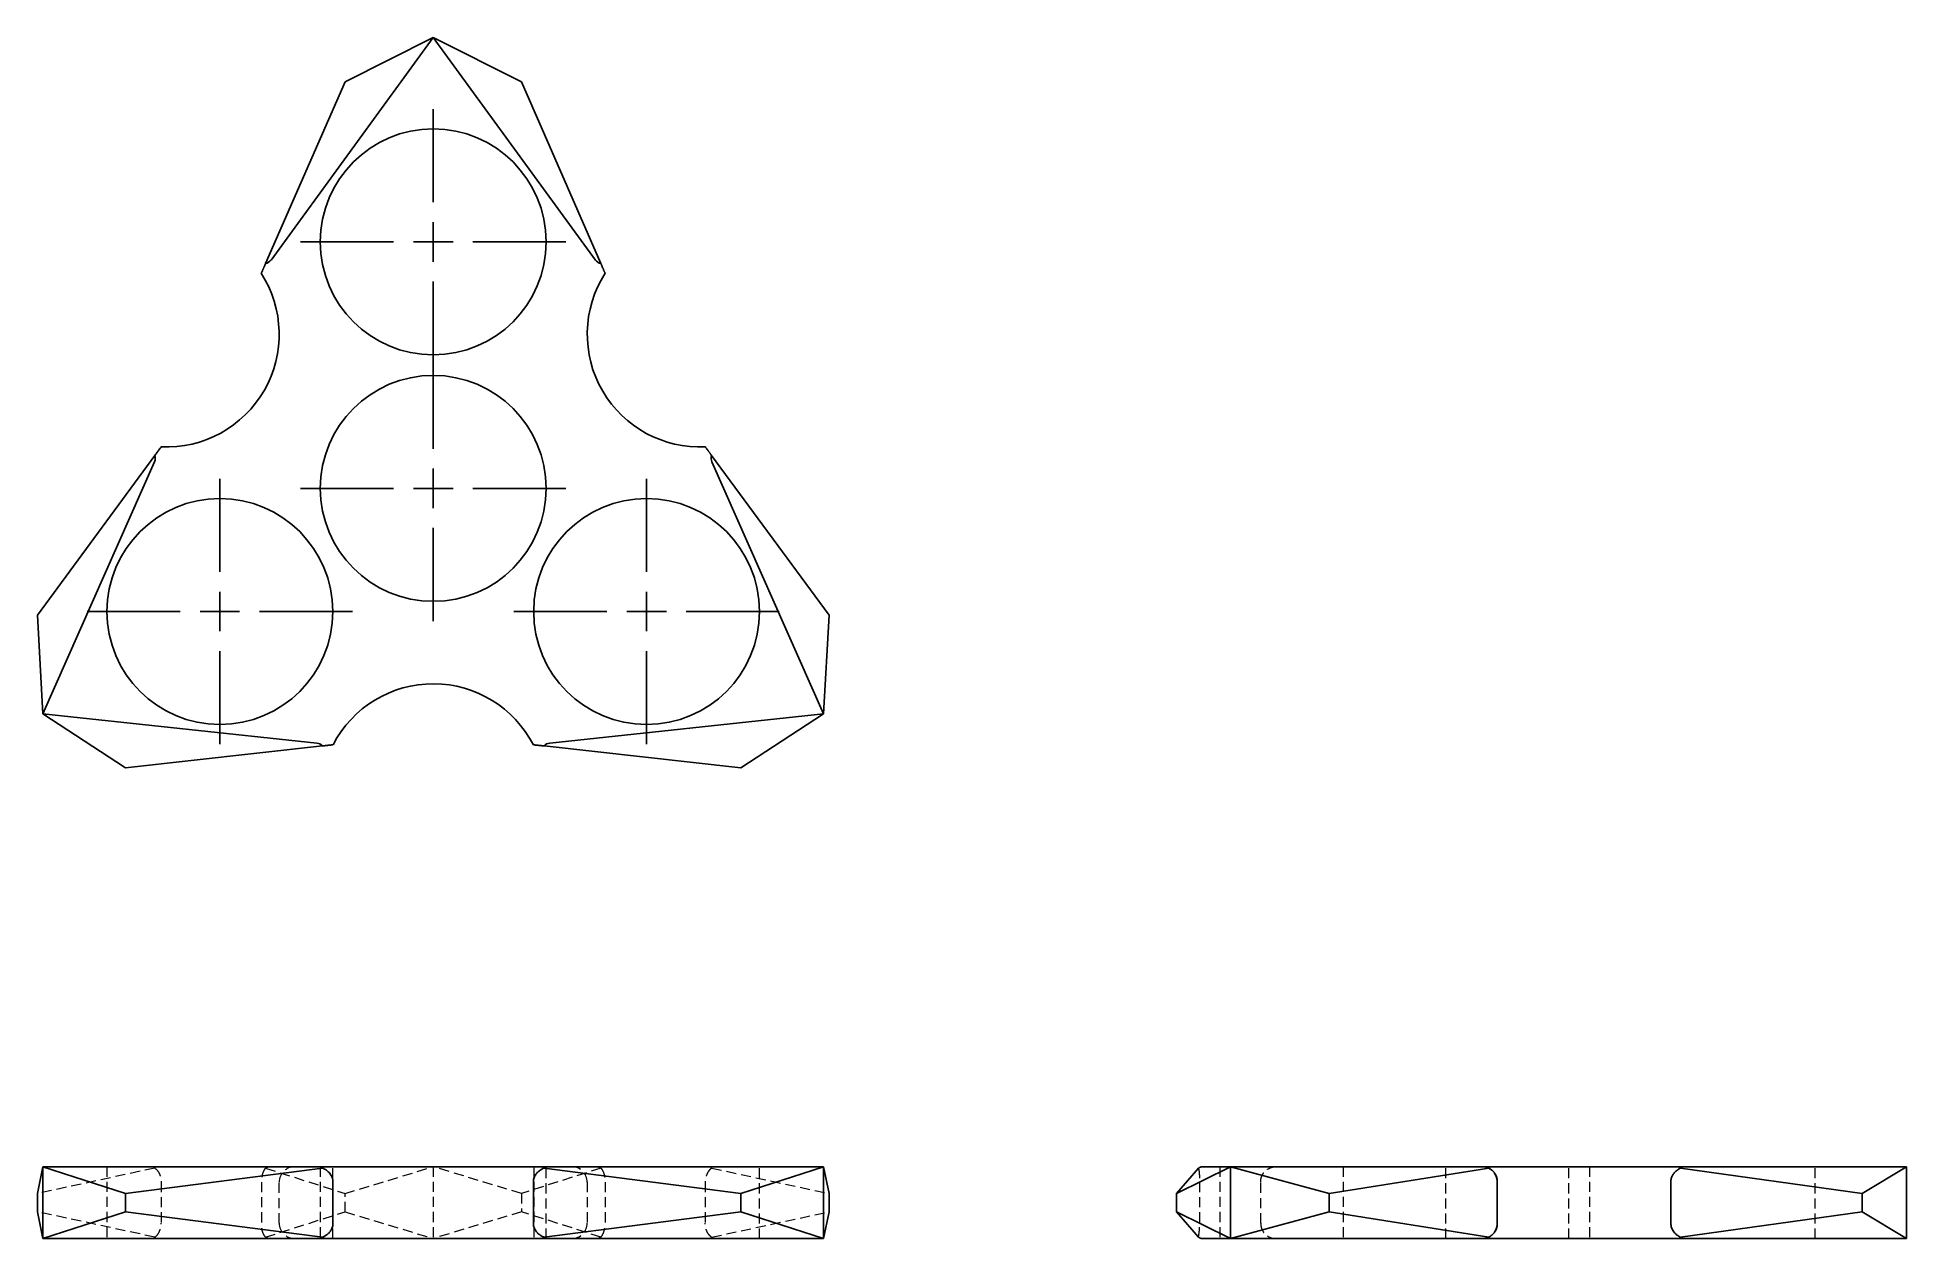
# Model space of a CAD drawing. Header units: millimetres. Extents: x 33 to 269, y 52 to 204.
import ezdxf

# ---------------------------------------------------------------- set-up
doc = ezdxf.new("R2010")
doc.units = ezdxf.units.MM
doc.linetypes.add('HIDDEN', pattern=[1.905, 1.27, -0.635])
doc.layers.add('10', color=7, linetype='Continuous')

# ---------------------------------------------------------------- blocks, each defined once
blk = doc.blocks.new('SW_CENTERMARKSYMBOL_0')
at = {"layer": '10', "color": 0}
for p, q in [((0, 5), (0, 16.76)), ((0, 0), (0, 2.5)), ((-5, 0), (-16.76, 0)), ((0, 0), (-2.5, 0)), ((0, 0), (0, -2.5)), ((0, 0), (2.5, 0)), ((5, 0), (16.76, 0)), ((0, -5), (0, -16.76))]:
    blk.add_line(p, q, dxfattribs=at)
blk = doc.blocks.new('SW_CENTERMARKSYMBOL_1')
at = {"layer": '10', "color": 0}
for p, q in [((0, 5), (0, 16.76)), ((0, 0), (0, 2.5)), ((-5, 0), (-16.76, 0)), ((0, 0), (-2.5, 0)), ((0, 0), (0, -2.5)), ((0, 0), (2.5, 0)), ((5, 0), (16.76, 0)), ((0, -5), (0, -16.76))]:
    blk.add_line(p, q, dxfattribs=at)
blk = doc.blocks.new('SW_CENTERMARKSYMBOL_2')
at = {"layer": '10', "color": 0}
for p, q in [((0, 5), (0, 16.76)), ((0, 0), (0, 2.5)), ((-5, 0), (-16.76, 0)), ((0, 0), (-2.5, 0)), ((0, 0), (0, -2.5)), ((0, 0), (2.5, 0)), ((5, 0), (16.76, 0)), ((0, -5), (0, -16.76))]:
    blk.add_line(p, q, dxfattribs=at)
blk = doc.blocks.new('SW_CENTERMARKSYMBOL_3')
at = {"layer": '10', "color": 0}
for p, q in [((0, 5), (0, 16.76)), ((0, 0), (0, 2.5)), ((-5, 0), (-16.76, 0)), ((0, 0), (-2.5, 0)), ((0, 0), (0, -2.5)), ((0, 0), (2.5, 0)), ((5, 0), (16.76, 0)), ((0, -5), (0, -16.76))]:
    blk.add_line(p, q, dxfattribs=at)

msp = doc.modelspace()

# ---------------------------------------------------------------- linework, layer by layer
at = {"color": 7, "linetype": 'Continuous', "lineweight": 25}
for p, q in [((83, 204.11), (62.51, 176)), ((71.86, 198.49), (83, 204.11)), ((83, 204.11), (103.49, 176)), ((94.14, 198.49), (83, 204.11)), ((61.83, 175.57), (71.86, 198.49)), ((104.17, 175.57), (94.14, 198.49)), ((47.83, 151.33), (33, 131.18)), ((118.17, 151.33), (133, 131.18)), ((33.7, 118.72), (47.79, 150.52)), ((132.3, 118.72), (118.21, 150.52)), ((33, 131.18), (33.7, 118.72)), ((133, 131.18), (132.3, 118.72)), ((33.7, 118.72), (68.29, 115.03)), ((44.14, 111.89), (33.7, 118.72)), ((132.3, 118.72), (97.71, 115.03)), ((121.86, 111.89), (132.3, 118.72)), ((69, 114.66), (44.14, 111.89)), ((97, 114.66), (121.86, 111.89)), ((33, 58.15), (33.7, 61.54)), ((33.7, 61.54), (33.7, 52.46)), ((44.14, 58.15), (33.7, 61.54)), ((33.7, 61.54), (68.29, 61.54)), ((83.08, 61.54), (68.29, 61.54)), ((83.08, 61.54), (97.71, 61.54)), ((132.3, 61.54), (97.71, 61.54)), ((121.86, 58.15), (132.3, 61.54)), ((132.3, 61.54), (132.3, 52.46)), ((133, 58.15), (132.3, 61.54)), ((176.89, 58.15), (183.72, 61.54)), ((183.72, 61.54), (180.03, 61.54)), ((196.18, 58.15), (183.72, 61.54)), ((183.72, 61.54), (215.52, 61.54)), ((183.72, 61.54), (183.72, 52.46)), ((223.48, 61.54), (215.52, 61.54)), ((223.48, 61.54), (241, 61.54)), ((269.11, 61.54), (241, 61.54)), ((263.49, 58.15), (269.11, 61.54)), ((269.11, 61.54), (269.11, 52.46)), ((69, 61.36), (44.14, 58.15)), ((70.34, 59.59), (70.34, 54.41)), ((95.66, 59.59), (95.66, 54.41)), ((97, 61.36), (121.86, 58.15)), ((179.66, 61.36), (176.89, 58.15)), ((216.33, 61.36), (196.18, 58.15)), ((217.41, 59.59), (217.41, 54.41)), ((239.33, 59.59), (239.33, 54.41)), ((240.57, 61.36), (263.49, 58.15)), ((33, 58.15), (33, 55.85)), ((44.14, 55.85), (44.14, 58.15)), ((121.86, 58.15), (121.86, 55.85)), ((133, 55.85), (133, 58.15)), ((176.89, 58.15), (176.89, 55.85)), ((196.18, 55.85), (196.18, 58.15)), ((263.49, 58.15), (263.49, 55.85)), ((33, 55.85), (33.7, 52.46)), ((44.14, 55.85), (33.7, 52.46)), ((69, 52.64), (44.14, 55.85)), ((97, 52.64), (121.86, 55.85)), ((121.86, 55.85), (132.3, 52.46)), ((133, 55.85), (132.3, 52.46)), ((176.89, 55.85), (183.72, 52.46)), ((179.66, 52.64), (176.89, 55.85)), ((196.18, 55.85), (183.72, 52.46)), ((216.33, 52.64), (196.18, 55.85)), ((240.57, 52.64), (263.49, 55.85)), ((263.49, 55.85), (269.11, 52.46)), ((33.7, 52.46), (68.29, 52.46)), ((83.08, 52.46), (68.29, 52.46)), ((83.08, 52.46), (97.71, 52.46)), ((132.3, 52.46), (97.71, 52.46)), ((183.72, 52.46), (180.03, 52.46)), ((183.72, 52.46), (215.52, 52.46)), ((223.48, 52.46), (215.52, 52.46)), ((223.48, 52.46), (241, 52.46)), ((269.11, 52.46), (241, 52.46))]:
    msp.add_line(p, q, dxfattribs=at)
at = {"color": 7, "linetype": 'HIDDEN', "lineweight": 18}
for p, q in [((41.79, 61.54), (41.79, 52.46)), ((68.74, 61.54), (68.74, 52.46)), ((70.31, 52.46), (70.31, 61.54)), ((71.86, 58.15), (83, 61.54)), ((94.14, 58.15), (83, 61.54)), ((83, 61.54), (83, 52.46)), ((95.69, 61.54), (95.69, 52.46)), ((97.26, 52.46), (97.26, 61.54)), ((124.21, 52.46), (124.21, 61.54)), ((182.36, 61.54), (182.36, 52.46)), ((197.92, 61.54), (197.92, 52.46)), ((210.89, 52.46), (210.89, 61.54)), ((226.45, 52.46), (226.45, 61.54)), ((229.04, 61.54), (229.04, 52.46)), ((257.56, 52.46), (257.56, 61.54)), ((47.83, 61.36), (33, 58.15)), ((48.63, 59.59), (48.63, 54.41)), ((61.29, 59.59), (61.29, 54.41)), ((61.83, 61.36), (71.86, 58.15)), ((63.54, 54.41), (63.54, 59.59)), ((104.17, 61.36), (94.14, 58.15)), ((102.46, 59.59), (102.46, 54.41)), ((104.71, 59.59), (104.71, 54.41)), ((117.37, 59.59), (117.37, 54.41)), ((118.17, 61.36), (133, 58.15)), ((179.81, 59.59), (179.81, 54.41)), ((187.52, 59.59), (187.52, 59.59)), ((187.52, 54.41), (187.52, 59.59)), ((217.4, 59.59), (217.4, 54.41)), ((71.86, 55.85), (71.86, 58.15)), ((94.14, 58.15), (94.14, 55.85)), ((47.83, 52.64), (33, 55.85)), ((61.83, 52.64), (71.86, 55.85)), ((71.86, 55.85), (83, 52.46)), ((94.14, 55.85), (83, 52.46)), ((104.17, 52.64), (94.14, 55.85)), ((118.17, 52.64), (133, 55.85)), ((187.52, 54.41), (187.52, 54.41))]:
    msp.add_line(p, q, dxfattribs=at)
at = {"color": 7, "linetype": 'Continuous', "lineweight": 25}
for centre in [(83, 178.3), (83, 147.18), (56.05, 131.63), (109.95, 131.63)]:
    msp.add_circle(centre, 14.26, dxfattribs=at)
for centre, start, end in [((49.28, 166.64), 330.37, 32.6524), ((116.72, 166.64), 147.3476, 210.27), ((49.29, 166.66), 267.3476, 330.27), ((116.71, 166.66), 210.37, 272.6524), ((83.01, 108.25), 89.73, 152.6524), ((82.99, 108.25), 27.3476, 89.63)]:
    msp.add_arc(centre, 14.26, start, end, dxfattribs=at)
at = {"color": 7, "linetype": 'HIDDEN', "lineweight": 18}
for centre, start, end in [((65.49, 59.59), 90, 180), ((100.51, 59.59), 0, 90), ((215.45, 59.59), 0, 90), ((65.49, 54.41), 180, 270), ((100.51, 54.41), 270, 0), ((215.45, 54.41), 270, 0)]:
    msp.add_arc(centre, 1.94, start, end, dxfattribs=at)
at = {"color": 7, "linetype": 'Continuous', "lineweight": 25}
for centre, major_axis, ratio, start_param, end_param in [((60.27, 179.26), (-1.85, 3.59), 0.501645, 2.989253, 3.387387), ((105.73, 179.26), (1.85, 3.59), 0.501645, 2.895798, 3.293932), ((43.86, 150.83), (4.03, 0.19), 0.501645, 6.037391, 6.435525), ((122.14, 150.83), (4.03, -0.19), 0.501645, 2.989253, 3.387387), ((66.59, 111.46), (2.18, 3.4), 0.501645, 6.130846, 6.52898), ((99.41, 111.46), (-2.18, 3.4), 0.501645, 6.037391, 6.435525), ((66.59, 59.32), (2.63, 1.84), 0.470186, 0.193753, 0.591887), ((99.41, 59.32), (2.63, -1.84), 0.470186, 2.549706, 2.94784), ((176.46, 59.32), (3.57, 2.21), 0.029293, 0.047366, 0.4455), ((215.83, 59.32), (-1.16, 1.99), 0.83836, 5.430577, 5.828711), ((244.26, 59.32), (3.68, -2.06), 0.221283, 2.765553, 3.163687), ((66.59, 54.68), (2.63, -1.84), 0.470186, 5.691298, 6.089432), ((99.41, 54.68), (2.63, 1.84), 0.470186, 3.335346, 3.73348), ((176.46, 54.68), (3.57, -2.21), 0.029293, 5.837685, 6.235819), ((215.83, 54.68), (1.16, 1.99), 0.83836, 3.596067, 3.994201), ((244.26, 54.68), (3.68, 2.06), 0.221283, 3.119498, 3.517632)]:
    msp.add_ellipse(centre, major_axis=major_axis, ratio=ratio, start_param=start_param, end_param=end_param, dxfattribs=at)
at = {"color": 7, "linetype": 'HIDDEN', "lineweight": 18}
for centre, major_axis, ratio, start_param, end_param in [((43.86, 59.32), (4.03, 2.18), 0.093908, 6.056559, 6.454693), ((60.27, 59.32), (2.52, 2.11), 0.264948, 0.306546, 0.70468), ((105.73, 59.32), (2.52, -2.11), 0.264948, 2.436913, 2.835047), ((122.14, 59.32), (4.03, -2.18), 0.093908, 2.970085, 3.368219), ((43.86, 54.68), (4.03, -2.18), 0.093908, 6.111678, 6.509812), ((60.27, 54.68), (2.52, -2.11), 0.264948, 5.578506, 5.97664), ((105.73, 54.68), (2.52, 2.11), 0.264948, 3.448138, 3.846272), ((122.14, 54.68), (4.03, 2.18), 0.093908, 2.914966, 3.3131)]:
    msp.add_ellipse(centre, major_axis=major_axis, ratio=ratio, start_param=start_param, end_param=end_param, dxfattribs=at)
at = {"color": 7, "linetype": 'Continuous', "lineweight": 25}
for points, knots in [([(61.83, 175.57), (61.81, 175.53), (61.77, 175.44), (61.71, 175.31), (61.66, 175.19), (61.62, 175.09), (61.58, 174.99), (61.54, 174.91), (61.5, 174.83), (61.47, 174.76), (61.43, 174.67), (61.39, 174.56), (61.34, 174.46), (61.31, 174.39), (61.29, 174.34), (61.29, 174.34), (61.29, 174.33)], [0, 0, 0, 0, 0.068399, 0.133513, 0.195378, 0.254027, 0.309492, 0.361804, 0.410994, 0.45709, 0.500125, 0.608855, 0.712729, 0.812212, 0.907794, 1, 1, 1, 1]), ([(104.17, 175.57), (104.19, 175.53), (104.23, 175.44), (104.28, 175.32), (104.33, 175.2), (104.38, 175.08), (104.43, 174.98), (104.47, 174.88), (104.51, 174.79), (104.56, 174.68), (104.61, 174.57), (104.66, 174.46), (104.69, 174.39), (104.71, 174.34), (104.71, 174.34), (104.71, 174.33)], [0, 0, 0, 0, 0.065587, 0.129771, 0.192799, 0.254934, 0.316449, 0.377626, 0.438752, 0.500115, 0.605848, 0.706881, 0.804965, 0.902014, 1, 1, 1, 1]), ([(47.83, 151.33), (47.94, 151.47), (48.04, 151.61), (48.23, 151.87), (48.32, 151.99), (48.43, 152.14), (48.46, 152.18), (48.52, 152.26), (48.55, 152.3), (48.61, 152.38), (48.63, 152.41), (48.63, 152.41)], [0, 0, 0, 0, 0.25, 0.25, 0.5, 0.5, 0.625, 0.625, 0.75, 0.75, 1, 1, 1, 1]), ([(118.17, 151.33), (118.14, 151.37), (118.08, 151.44), (118, 151.55), (117.93, 151.66), (117.86, 151.75), (117.8, 151.83), (117.74, 151.91), (117.69, 151.98), (117.65, 152.04), (117.59, 152.12), (117.52, 152.21), (117.45, 152.3), (117.4, 152.37), (117.37, 152.41), (117.37, 152.41), (117.37, 152.41)], [0, 0, 0, 0, 0.068399, 0.133513, 0.195378, 0.254027, 0.309492, 0.361804, 0.410994, 0.45709, 0.500125, 0.608855, 0.712729, 0.812212, 0.907794, 1, 1, 1, 1]), ([(69, 114.66), (69.19, 114.68), (69.36, 114.7), (69.68, 114.73), (69.82, 114.75), (70.01, 114.77), (70.06, 114.77), (70.16, 114.79), (70.2, 114.79), (70.31, 114.8), (70.34, 114.81), (70.34, 114.81)], [0, 0, 0, 0, 0.25, 0.25, 0.5, 0.5, 0.625, 0.625, 0.75, 0.75, 1, 1, 1, 1]), ([(97, 114.66), (96.95, 114.66), (96.86, 114.67), (96.72, 114.69), (96.59, 114.7), (96.47, 114.72), (96.36, 114.73), (96.25, 114.74), (96.15, 114.75), (96.03, 114.76), (95.91, 114.78), (95.8, 114.79), (95.71, 114.8), (95.66, 114.81), (95.66, 114.81), (95.66, 114.81)], [0, 0, 0, 0, 0.065587, 0.129771, 0.192799, 0.254934, 0.316449, 0.377626, 0.438752, 0.500115, 0.605848, 0.706881, 0.804965, 0.902014, 1, 1, 1, 1]), ([(69, 61.36), (69.19, 61.29), (69.36, 61.2), (69.68, 60.97), (69.82, 60.84), (70.01, 60.61), (70.06, 60.53), (70.16, 60.36), (70.2, 60.27), (70.31, 59.99), (70.34, 59.79), (70.34, 59.59)], [0, 0, 0, 0, 0.25, 0.25, 0.5, 0.5, 0.625, 0.625, 0.75, 0.75, 1, 1, 1, 1]), ([(97, 61.36), (96.95, 61.35), (96.86, 61.31), (96.72, 61.24), (96.59, 61.16), (96.47, 61.08), (96.36, 60.99), (96.25, 60.9), (96.15, 60.79), (96.03, 60.66), (95.91, 60.48), (95.8, 60.27), (95.71, 60.05), (95.66, 59.82), (95.66, 59.67), (95.66, 59.59)], [0, 0, 0, 0, 0.065587, 0.129771, 0.192799, 0.254934, 0.316449, 0.377626, 0.438752, 0.500115, 0.605848, 0.706881, 0.804965, 0.902014, 1, 1, 1, 1]), ([(216.33, 61.36), (216.37, 61.34), (216.44, 61.3), (216.55, 61.23), (216.66, 61.16), (216.75, 61.08), (216.83, 61), (216.91, 60.92), (216.98, 60.84), (217.04, 60.76), (217.12, 60.64), (217.21, 60.48), (217.3, 60.26), (217.37, 60.04), (217.41, 59.81), (217.41, 59.67), (217.41, 59.59)], [0, 0, 0, 0, 0.068399, 0.133513, 0.195378, 0.254027, 0.309492, 0.361804, 0.410994, 0.45709, 0.500125, 0.608855, 0.712729, 0.812212, 0.907794, 1, 1, 1, 1]), ([(240.57, 61.36), (240.53, 61.35), (240.44, 61.31), (240.32, 61.24), (240.2, 61.16), (240.08, 61.08), (239.98, 60.99), (239.88, 60.9), (239.79, 60.79), (239.68, 60.66), (239.57, 60.48), (239.46, 60.27), (239.39, 60.05), (239.34, 59.82), (239.34, 59.67), (239.33, 59.59)], [0, 0, 0, 0, 0.065587, 0.129771, 0.192799, 0.254934, 0.316449, 0.377626, 0.438752, 0.500115, 0.605848, 0.706881, 0.804965, 0.902014, 1, 1, 1, 1]), ([(69, 52.64), (69.05, 52.65), (69.14, 52.69), (69.28, 52.76), (69.41, 52.84), (69.53, 52.92), (69.64, 53.01), (69.75, 53.1), (69.85, 53.21), (69.97, 53.34), (70.09, 53.52), (70.2, 53.73), (70.29, 53.95), (70.34, 54.18), (70.34, 54.33), (70.34, 54.41)], [0, 0, 0, 0, 0.065587, 0.129771, 0.192799, 0.254934, 0.316449, 0.377626, 0.438752, 0.500115, 0.605848, 0.706881, 0.804965, 0.902014, 1, 1, 1, 1]), ([(97, 52.64), (96.95, 52.66), (96.85, 52.7), (96.72, 52.77), (96.59, 52.84), (96.47, 52.92), (96.37, 53), (96.28, 53.08), (96.19, 53.16), (96.12, 53.24), (96.02, 53.36), (95.9, 53.52), (95.79, 53.74), (95.71, 53.96), (95.66, 54.19), (95.66, 54.33), (95.66, 54.41)], [0, 0, 0, 0, 0.068399, 0.133513, 0.195378, 0.254027, 0.309492, 0.361804, 0.410994, 0.45709, 0.500125, 0.608855, 0.712729, 0.812212, 0.907794, 1, 1, 1, 1]), ([(216.33, 52.64), (216.36, 52.65), (216.44, 52.69), (216.55, 52.76), (216.65, 52.84), (216.75, 52.92), (216.85, 53.01), (216.93, 53.1), (217.01, 53.21), (217.11, 53.34), (217.21, 53.52), (217.3, 53.73), (217.37, 53.95), (217.41, 54.18), (217.41, 54.33), (217.41, 54.41)], [0, 0, 0, 0, 0.065587, 0.129771, 0.192799, 0.254934, 0.316449, 0.377626, 0.438752, 0.500115, 0.605848, 0.706881, 0.804965, 0.902014, 1, 1, 1, 1]), ([(240.57, 52.64), (240.4, 52.71), (240.24, 52.8), (239.95, 53.03), (239.81, 53.16), (239.64, 53.39), (239.59, 53.47), (239.5, 53.64), (239.46, 53.73), (239.37, 54.01), (239.33, 54.21), (239.33, 54.41)], [0, 0, 0, 0, 0.25, 0.25, 0.5, 0.5, 0.625, 0.625, 0.75, 0.75, 1, 1, 1, 1])]:
    msp.add_open_spline(points, degree=3, knots=knots, dxfattribs=at)
at = {"color": 7, "linetype": 'HIDDEN', "lineweight": 18}
for points, knots in [([(187.52, 59.59), (187.52, 59.63), (187.52, 59.72), (187.53, 59.85), (187.55, 59.99), (187.59, 60.14), (187.65, 60.3), (187.72, 60.46), (187.81, 60.63), (187.93, 60.8), (188.07, 60.96), (188.24, 61.11), (188.44, 61.25), (188.66, 61.37), (188.91, 61.46), (189.18, 61.53), (189.37, 61.53), (189.46, 61.54)], [0, 0, 0, 0, 0.0388771, 0.0817264, 0.1285475, 0.17934, 0.2341033, 0.2928371, 0.3555406, 0.4222132, 0.4928544, 0.5674635, 0.6460397, 0.7285823, 0.8150904, 0.9055633, 1, 1, 1, 1]), ([(47.83, 61.36), (47.94, 61.29), (48.04, 61.2), (48.23, 60.97), (48.32, 60.84), (48.43, 60.61), (48.46, 60.53), (48.52, 60.36), (48.55, 60.27), (48.61, 59.99), (48.63, 59.79), (48.63, 59.59)], [0, 0, 0, 0, 0.25, 0.25, 0.5, 0.5, 0.625, 0.625, 0.75, 0.75, 1, 1, 1, 1]), ([(61.83, 61.36), (61.81, 61.34), (61.77, 61.3), (61.71, 61.23), (61.66, 61.16), (61.62, 61.08), (61.58, 61), (61.54, 60.92), (61.5, 60.84), (61.47, 60.76), (61.43, 60.64), (61.39, 60.48), (61.34, 60.26), (61.31, 60.04), (61.29, 59.81), (61.29, 59.67), (61.29, 59.59)], [0, 0, 0, 0, 0.068399, 0.133513, 0.195378, 0.254027, 0.309492, 0.361804, 0.410994, 0.45709, 0.500125, 0.608855, 0.712729, 0.812212, 0.907794, 1, 1, 1, 1]), ([(104.17, 61.36), (104.19, 61.35), (104.23, 61.31), (104.28, 61.24), (104.33, 61.16), (104.38, 61.08), (104.43, 60.99), (104.47, 60.9), (104.51, 60.79), (104.56, 60.66), (104.61, 60.48), (104.66, 60.27), (104.69, 60.05), (104.71, 59.82), (104.71, 59.67), (104.71, 59.59)], [0, 0, 0, 0, 0.065587, 0.129771, 0.192799, 0.254934, 0.316449, 0.377626, 0.438752, 0.500115, 0.605848, 0.706881, 0.804965, 0.902014, 1, 1, 1, 1]), ([(118.17, 61.36), (118.14, 61.34), (118.08, 61.3), (118, 61.23), (117.93, 61.16), (117.86, 61.08), (117.8, 61), (117.74, 60.92), (117.69, 60.84), (117.65, 60.76), (117.59, 60.64), (117.52, 60.48), (117.45, 60.26), (117.4, 60.04), (117.37, 59.81), (117.37, 59.67), (117.37, 59.59)], [0, 0, 0, 0, 0.068399, 0.133513, 0.195378, 0.254027, 0.309492, 0.361804, 0.410994, 0.45709, 0.500125, 0.608855, 0.712729, 0.812212, 0.907794, 1, 1, 1, 1]), ([(179.66, 61.36), (179.66, 61.35), (179.67, 61.31), (179.69, 61.24), (179.7, 61.16), (179.72, 61.08), (179.73, 60.99), (179.74, 60.9), (179.75, 60.79), (179.76, 60.66), (179.78, 60.48), (179.79, 60.27), (179.8, 60.05), (179.81, 59.82), (179.81, 59.67), (179.81, 59.59)], [0, 0, 0, 0, 0.065587, 0.129771, 0.192799, 0.254934, 0.316449, 0.377626, 0.438752, 0.500115, 0.605848, 0.706881, 0.804965, 0.902014, 1, 1, 1, 1]), ([(47.83, 52.64), (47.94, 52.71), (48.04, 52.8), (48.23, 53.03), (48.32, 53.16), (48.43, 53.39), (48.46, 53.47), (48.52, 53.64), (48.55, 53.73), (48.61, 54.01), (48.63, 54.21), (48.63, 54.41)], [0, 0, 0, 0, 0.25, 0.25, 0.5, 0.5, 0.625, 0.625, 0.75, 0.75, 1, 1, 1, 1]), ([(61.83, 52.64), (61.76, 52.71), (61.69, 52.8), (61.56, 53.03), (61.5, 53.16), (61.42, 53.39), (61.4, 53.47), (61.36, 53.64), (61.34, 53.73), (61.3, 54.01), (61.29, 54.21), (61.29, 54.41)], [0, 0, 0, 0, 0.25, 0.25, 0.5, 0.5, 0.625, 0.625, 0.75, 0.75, 1, 1, 1, 1]), ([(104.17, 52.64), (104.24, 52.71), (104.31, 52.8), (104.44, 53.03), (104.5, 53.16), (104.58, 53.39), (104.6, 53.47), (104.64, 53.64), (104.66, 53.73), (104.7, 54.01), (104.71, 54.21), (104.71, 54.41)], [0, 0, 0, 0, 0.25, 0.25, 0.5, 0.5, 0.625, 0.625, 0.75, 0.75, 1, 1, 1, 1]), ([(118.17, 52.64), (118.14, 52.65), (118.08, 52.69), (118, 52.76), (117.93, 52.84), (117.85, 52.92), (117.79, 53.01), (117.72, 53.1), (117.66, 53.21), (117.59, 53.34), (117.52, 53.52), (117.45, 53.73), (117.4, 53.95), (117.37, 54.18), (117.37, 54.33), (117.37, 54.41)], [0, 0, 0, 0, 0.065587, 0.129771, 0.192799, 0.254934, 0.316449, 0.377626, 0.438752, 0.500115, 0.605848, 0.706881, 0.804965, 0.902014, 1, 1, 1, 1]), ([(179.66, 52.64), (179.66, 52.66), (179.67, 52.7), (179.69, 52.77), (179.7, 52.84), (179.71, 52.92), (179.73, 53), (179.74, 53.08), (179.75, 53.16), (179.75, 53.24), (179.77, 53.36), (179.78, 53.52), (179.79, 53.74), (179.8, 53.96), (179.81, 54.19), (179.81, 54.33), (179.81, 54.41)], [0, 0, 0, 0, 0.068399, 0.133513, 0.195378, 0.254027, 0.309492, 0.361804, 0.410994, 0.45709, 0.500125, 0.608855, 0.712729, 0.812212, 0.907794, 1, 1, 1, 1]), ([(187.52, 54.41), (187.52, 54.36), (187.52, 54.27), (187.54, 54.12), (187.56, 53.98), (187.6, 53.84), (187.65, 53.7), (187.71, 53.55), (187.79, 53.42), (187.87, 53.28), (187.97, 53.15), (188.06, 53.06), (188.13, 52.99), (188.19, 52.94), (188.27, 52.87), (188.39, 52.78), (188.53, 52.7), (188.71, 52.61), (188.93, 52.53), (189.18, 52.47), (189.36, 52.47), (189.46, 52.46)], [0, 0, 0, 0, 0.045647, 0.092263, 0.139848, 0.188402, 0.237925, 0.288417, 0.339878, 0.392308, 0.445706, 0.500073, 0.516544, 0.54279, 0.578809, 0.624599, 0.680157, 0.74548, 0.820565, 0.905407, 1, 1, 1, 1])]:
    msp.add_open_spline(points, degree=3, knots=knots, dxfattribs=at)

# ---------------------------------------------------------------- block references
at = {"layer": '10'}
for name, p in [('SW_CENTERMARKSYMBOL_1', (83, 178.3)), ('SW_CENTERMARKSYMBOL_2', (83, 147.18)), ('SW_CENTERMARKSYMBOL_0', (56.05, 131.63)), ('SW_CENTERMARKSYMBOL_3', (109.95, 131.63))]:
    msp.add_blockref(name, p, dxfattribs=at)

doc.saveas('drawing.dxf')
